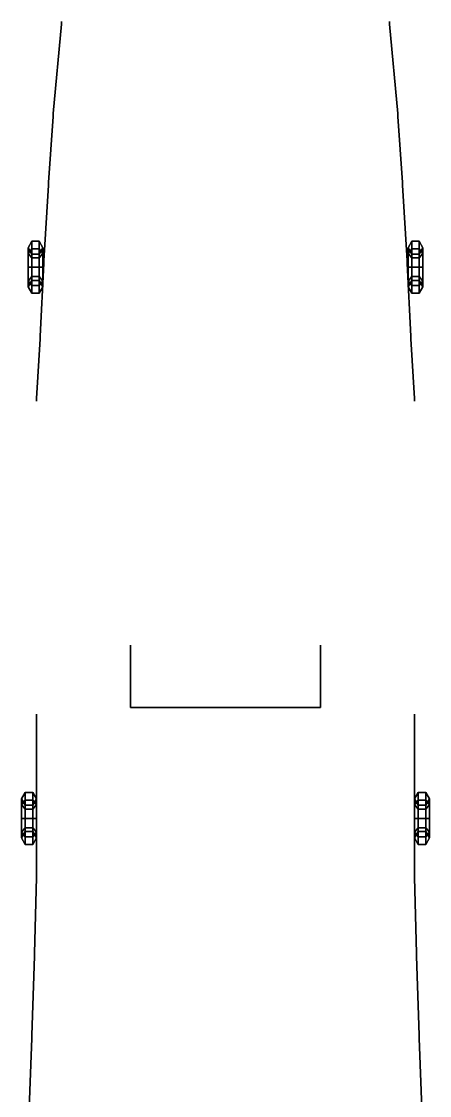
# Model space of a CAD drawing. Extents: x -2.2 to 2.2, y -14 to 9.3.
# Drawn here: x -2.19 to 2.19, y -2.19 to 9.35 of the extents above; entities that cross this region are included whole.
import ezdxf

# ---------------------------------------------------------------- set-up
doc = ezdxf.new("R2010")
doc.units = 0
doc.layers.add('RAILINGS', color=6, linetype='CONTINUOUS')
doc.layers.add('RING', color=1, linetype='CONTINUOUS')

msp = doc.modelspace()

# ---------------------------------------------------------------- linework, layer by layer
at = {"layer": 'RAILINGS'}
for points in [[(-1.76, 9.35, 1.77), (-1.76, 9.32, 1.77), (-1.76, 9.32, 2.51), (-1.76, 9.35, 2.51)], [(-1.76, 9.35, 2.51), (-1.76, 9.32, 2.51), (-1.76, 9.32, 1.77), (-1.76, 9.35, 1.77)], [(1.76, 9.35, 1.77), (1.76, 9.32, 1.77), (1.76, 9.32, 2.51), (1.76, 9.35, 2.51)], [(1.76, 9.35, 2.51), (1.76, 9.32, 2.51), (1.76, 9.32, 1.77), (1.76, 9.35, 1.77)], [(-1.85, 8.36, 2.48), (-1.85, 8.36, 2.45), (-1.76, 9.32, 2.48), (-1.76, 9.32, 2.51)], [(-1.76, 9.32, 2.51), (-1.76, 9.32, 2.48), (-1.85, 8.36, 2.45), (-1.85, 8.36, 2.48)], [(1.85, 8.36, 2.48), (1.85, 8.36, 2.45), (1.76, 9.32, 2.48), (1.76, 9.32, 2.51)], [(1.76, 9.32, 2.51), (1.76, 9.32, 2.48), (1.85, 8.36, 2.45), (1.85, 8.36, 2.48)], [(-1.9, 7.62, 2.47), (-1.9, 7.62, 2.44), (-1.85, 8.33, 2.45), (-1.85, 8.33, 2.48)], [(-1.85, 8.33, 2.48), (-1.85, 8.33, 2.45), (-1.9, 7.62, 2.44), (-1.9, 7.62, 2.47)], [(-1.85, 8.36, 2.48), (-1.85, 8.33, 2.48), (-1.85, 8.33, 1.74), (-1.85, 8.36, 1.74)], [(-1.85, 8.36, 1.74), (-1.85, 8.33, 1.74), (-1.85, 8.33, 2.48), (-1.85, 8.36, 2.48)], [(1.85, 8.36, 2.48), (1.85, 8.33, 2.48), (1.85, 8.33, 1.74), (1.85, 8.36, 1.74)], [(1.85, 8.36, 1.74), (1.85, 8.33, 1.74), (1.85, 8.33, 2.48), (1.85, 8.36, 2.48)], [(1.9, 7.62, 2.47), (1.9, 7.62, 2.44), (1.85, 8.33, 2.45), (1.85, 8.33, 2.48)], [(1.85, 8.33, 2.48), (1.85, 8.33, 2.45), (1.9, 7.62, 2.44), (1.9, 7.62, 2.47)], [(-1.9, 7.62, 2.47), (-1.9, 7.59, 2.47), (-1.9, 7.59, 1.71), (-1.9, 7.62, 1.71)], [(-1.9, 7.62, 1.71), (-1.9, 7.59, 1.71), (-1.9, 7.59, 2.47), (-1.9, 7.62, 2.47)], [(1.9, 7.62, 2.47), (1.9, 7.59, 2.47), (1.9, 7.59, 1.71), (1.9, 7.62, 1.71)], [(1.9, 7.62, 1.71), (1.9, 7.59, 1.71), (1.9, 7.59, 2.47), (1.9, 7.62, 2.47)], [(-1.9, 7.59, 2.47), (-1.9, 7.59, 2.44), (-1.95, 6.78, 2.44), (-1.95, 6.78, 2.47)], [(-1.95, 6.78, 2.47), (-1.95, 6.78, 2.44), (-1.9, 7.59, 2.44), (-1.9, 7.59, 2.47)], [(1.9, 7.59, 2.47), (1.9, 7.59, 2.44), (1.95, 6.78, 2.44), (1.95, 6.78, 2.47)], [(1.95, 6.78, 2.47), (1.95, 6.78, 2.44), (1.9, 7.59, 2.44), (1.9, 7.59, 2.47)], [(-1.99, 5.97, 2.47), (-1.99, 5.97, 2.44), (-1.95, 6.75, 2.44), (-1.95, 6.75, 2.47)], [(-1.95, 6.75, 2.47), (-1.95, 6.75, 2.44), (-1.99, 5.97, 2.44), (-1.99, 5.97, 2.47)], [(-1.95, 6.78, 2.47), (-1.95, 6.75, 2.47), (-1.95, 6.75, 1.69), (-1.95, 6.78, 1.69)], [(-1.95, 6.78, 1.69), (-1.95, 6.75, 1.69), (-1.95, 6.75, 2.47), (-1.95, 6.78, 2.47)], [(1.95, 6.78, 2.47), (1.95, 6.75, 2.47), (1.95, 6.75, 1.69), (1.95, 6.78, 1.69)], [(1.95, 6.78, 1.69), (1.95, 6.75, 1.69), (1.95, 6.75, 2.47), (1.95, 6.78, 2.47)], [(1.99, 5.97, 2.47), (1.99, 5.97, 2.44), (1.95, 6.75, 2.44), (1.95, 6.75, 2.47)], [(1.95, 6.75, 2.47), (1.95, 6.75, 2.44), (1.99, 5.97, 2.44), (1.99, 5.97, 2.47)], [(-1.99, 5.94, 2.47), (-1.99, 5.94, 2.44), (-2.03, 5.3, 2.45), (-2.03, 5.3, 2.48)], [(-2.03, 5.3, 2.48), (-2.03, 5.3, 2.45), (-1.99, 5.94, 2.44), (-1.99, 5.94, 2.47)], [(-1.99, 5.97, 1.65), (-1.99, 5.94, 1.65), (-1.99, 5.94, 2.47), (-1.99, 5.97, 2.47)], [(-1.99, 5.97, 2.47), (-1.99, 5.94, 2.47), (-1.99, 5.94, 1.65), (-1.99, 5.97, 1.65)], [(1.99, 5.97, 1.65), (1.99, 5.94, 1.65), (1.99, 5.94, 2.47), (1.99, 5.97, 2.47)], [(1.99, 5.97, 2.47), (1.99, 5.94, 2.47), (1.99, 5.94, 1.65), (1.99, 5.97, 1.65)], [(1.99, 5.94, 2.47), (1.99, 5.94, 2.44), (2.03, 5.3, 2.45), (2.03, 5.3, 2.48)], [(2.03, 5.3, 2.48), (2.03, 5.3, 2.45), (1.99, 5.94, 2.44), (1.99, 5.94, 2.47)], [(-2.03, 5.3, 1.62), (-2.03, 5.27, 1.62), (-2.03, 5.27, 2.48), (-2.03, 5.3, 2.48)], [(-2.03, 5.3, 2.48), (-2.03, 5.27, 2.48), (-2.03, 5.27, 1.62), (-2.03, 5.3, 1.62)], [(2.03, 5.3, 1.62), (2.03, 5.27, 1.62), (2.03, 5.27, 2.48), (2.03, 5.3, 2.48)], [(2.03, 5.3, 2.48), (2.03, 5.27, 2.48), (2.03, 5.27, 1.62), (2.03, 5.3, 1.62)], [(-1.02, 2.65, 3.29), (-1.02, 2.62, 3.29), (-1.02, 2.62, 3.77), (-1.02, 2.65, 3.77)], [(-1.02, 2.65, 3.77), (-1.02, 2.62, 3.77), (-1.02, 2.62, 3.29), (-1.02, 2.65, 3.29)], [(-1.02, 2.63, 2.67), (-1.02, 2.63, 2.64), (-1.02, 2.01, 2.64), (-1.02, 2.01, 2.67)], [(-1.02, 2.01, 2.67), (-1.02, 2.01, 2.64), (-1.02, 2.63, 2.64), (-1.02, 2.63, 2.67)], [(-1.02, 2.62, 3.77), (-1.02, 2.62, 3.74), (-1.02, 2.01, 3.74), (-1.02, 2.01, 3.77)], [(-1.02, 2.01, 3.77), (-1.02, 2.01, 3.74), (-1.02, 2.62, 3.74), (-1.02, 2.62, 3.77)], [(-1.02, 2.6, 3.29), (-1.02, 2.6, 3.26), (-1.02, 2.01, 3.26), (-1.02, 2.01, 3.29)], [(-1.02, 2.01, 3.29), (-1.02, 2.01, 3.26), (-1.02, 2.6, 3.26), (-1.02, 2.6, 3.29)], [(1.02, 2.65, 3.29), (1.02, 2.62, 3.29), (1.02, 2.62, 3.77), (1.02, 2.65, 3.77)], [(1.02, 2.65, 3.77), (1.02, 2.62, 3.77), (1.02, 2.62, 3.29), (1.02, 2.65, 3.29)], [(1.02, 2.63, 2.67), (1.02, 2.63, 2.64), (1.02, 2.01, 2.64), (1.02, 2.01, 2.67)], [(1.02, 2.01, 2.67), (1.02, 2.01, 2.64), (1.02, 2.63, 2.64), (1.02, 2.63, 2.67)], [(1.02, 2.62, 3.77), (1.02, 2.62, 3.74), (1.02, 2.01, 3.74), (1.02, 2.01, 3.77)], [(1.02, 2.01, 3.77), (1.02, 2.01, 3.74), (1.02, 2.62, 3.74), (1.02, 2.62, 3.77)], [(1.02, 2.6, 3.29), (1.02, 2.6, 3.26), (1.02, 2.01, 3.26), (1.02, 2.01, 3.29)], [(1.02, 2.01, 3.29), (1.02, 2.01, 3.26), (1.02, 2.6, 3.26), (1.02, 2.6, 3.29)], [(-1.02, 2.01, 3.77), (-1.02, 1.98, 3.77), (-1.02, 1.98, 2.28), (-1.02, 2.01, 2.28)], [(-1.02, 2.01, 2.28), (-1.02, 1.98, 2.28), (-1.02, 1.98, 3.77), (-1.02, 2.01, 3.77)], [(-1.02, 1.98, 3.77), (-1.02, 1.98, 3.74), (1.02, 1.98, 3.74), (1.02, 1.98, 3.77)], [(1.02, 1.98, 3.77), (1.02, 1.98, 3.74), (-1.02, 1.98, 3.74), (-1.02, 1.98, 3.77)], [(1.02, 1.98, 3.29), (1.02, 1.98, 3.26), (-1.02, 1.98, 3.26), (-1.02, 1.98, 3.29)], [(-1.02, 1.98, 3.29), (-1.02, 1.98, 3.26), (1.02, 1.98, 3.26), (1.02, 1.98, 3.29)], [(-1.02, 1.98, 2.67), (-1.02, 1.98, 2.64), (1.02, 1.98, 2.64), (1.02, 1.98, 2.67)], [(1.02, 1.98, 2.67), (1.02, 1.98, 2.64), (-1.02, 1.98, 2.64), (-1.02, 1.98, 2.67)], [(1.02, 2.01, 3.77), (1.02, 1.98, 3.77), (1.02, 1.98, 2.28), (1.02, 2.01, 2.28)], [(1.02, 2.01, 2.28), (1.02, 1.98, 2.28), (1.02, 1.98, 3.77), (1.02, 2.01, 3.77)], [(-2.03, 1.91, 2.41), (-2.03, 1.88, 2.41), (-2.03, 1.88, 1.62), (-2.03, 1.91, 1.62)], [(-2.03, 1.91, 1.62), (-2.03, 1.88, 1.62), (-2.03, 1.88, 2.41), (-2.03, 1.91, 2.41)], [(-2.03, 1.04, 2.41), (-2.03, 1.04, 2.38), (-2.03, 1.88, 2.38), (-2.03, 1.88, 2.41)], [(-2.03, 1.88, 2.41), (-2.03, 1.88, 2.38), (-2.03, 1.04, 2.38), (-2.03, 1.04, 2.41)], [(2.03, 1.91, 2.41), (2.03, 1.88, 2.41), (2.03, 1.88, 1.62), (2.03, 1.91, 1.62)], [(2.03, 1.91, 1.62), (2.03, 1.88, 1.62), (2.03, 1.88, 2.41), (2.03, 1.91, 2.41)], [(2.03, 1.04, 2.41), (2.03, 1.04, 2.38), (2.03, 1.88, 2.38), (2.03, 1.88, 2.41)], [(2.03, 1.88, 2.41), (2.03, 1.88, 2.38), (2.03, 1.04, 2.38), (2.03, 1.04, 2.41)], [(-2.03, 1.04, 1.62), (-2.03, 1.01, 1.62), (-2.03, 1.01, 2.41), (-2.03, 1.04, 2.41)], [(-2.03, 1.04, 2.41), (-2.03, 1.01, 2.41), (-2.03, 1.01, 1.62), (-2.03, 1.04, 1.62)], [(2.03, 1.04, 1.62), (2.03, 1.01, 1.62), (2.03, 1.01, 2.41), (2.03, 1.04, 2.41)], [(2.03, 1.04, 2.41), (2.03, 1.01, 2.41), (2.03, 1.01, 1.62), (2.03, 1.04, 1.62)], [(-2.03, 1.01, 2.41), (-2.03, 1.01, 2.38), (-2.03, 0.19, 2.36), (-2.03, 0.19, 2.39)], [(-2.03, 0.19, 2.39), (-2.03, 0.19, 2.36), (-2.03, 1.01, 2.38), (-2.03, 1.01, 2.41)], [(2.03, 1.01, 2.41), (2.03, 1.01, 2.38), (2.03, 0.19, 2.36), (2.03, 0.19, 2.39)], [(2.03, 0.19, 2.39), (2.03, 0.19, 2.36), (2.03, 1.01, 2.38), (2.03, 1.01, 2.41)], [(-2.05, -0.66, 2.37), (-2.05, -0.66, 2.34), (-2.03, 0.16, 2.36), (-2.03, 0.16, 2.39)], [(-2.03, 0.16, 2.39), (-2.03, 0.16, 2.36), (-2.05, -0.66, 2.34), (-2.05, -0.66, 2.37)], [(-2.03, 0.19, 2.39), (-2.03, 0.16, 2.39), (-2.03, 0.16, 1.62), (-2.03, 0.19, 1.62)], [(-2.03, 0.19, 1.62), (-2.03, 0.16, 1.62), (-2.03, 0.16, 2.39), (-2.03, 0.19, 2.39)], [(2.03, 0.19, 2.39), (2.03, 0.16, 2.39), (2.03, 0.16, 1.62), (2.03, 0.19, 1.62)], [(2.03, 0.19, 1.62), (2.03, 0.16, 1.62), (2.03, 0.16, 2.39), (2.03, 0.19, 2.39)], [(2.05, -0.66, 2.37), (2.05, -0.66, 2.34), (2.03, 0.16, 2.36), (2.03, 0.16, 2.39)], [(2.03, 0.16, 2.39), (2.03, 0.16, 2.36), (2.05, -0.66, 2.34), (2.05, -0.66, 2.37)], [(-2.05, -0.69, 2.37), (-2.05, -0.69, 2.34), (-2.08, -1.54, 2.34), (-2.08, -1.54, 2.37)], [(-2.08, -1.54, 2.37), (-2.08, -1.54, 2.34), (-2.05, -0.69, 2.34), (-2.05, -0.69, 2.37)], [(-2.05, -0.66, 1.62), (-2.05, -0.69, 1.62), (-2.05, -0.69, 2.37), (-2.05, -0.66, 2.37)], [(-2.05, -0.66, 2.37), (-2.05, -0.69, 2.37), (-2.05, -0.69, 1.62), (-2.05, -0.66, 1.62)], [(2.05, -0.66, 1.62), (2.05, -0.69, 1.62), (2.05, -0.69, 2.37), (2.05, -0.66, 2.37)], [(2.05, -0.66, 2.37), (2.05, -0.69, 2.37), (2.05, -0.69, 1.62), (2.05, -0.66, 1.62)], [(2.05, -0.69, 2.37), (2.05, -0.69, 2.34), (2.08, -1.54, 2.34), (2.08, -1.54, 2.37)], [(2.08, -1.54, 2.37), (2.08, -1.54, 2.34), (2.05, -0.69, 2.34), (2.05, -0.69, 2.37)], [(-2.11, -2.42, 2.36), (-2.11, -2.42, 2.33), (-2.08, -1.57, 2.34), (-2.08, -1.57, 2.37)], [(-2.08, -1.57, 2.37), (-2.08, -1.57, 2.34), (-2.11, -2.42, 2.33), (-2.11, -2.42, 2.36)], [(-2.08, -1.54, 2.37), (-2.08, -1.57, 2.37), (-2.08, -1.57, 1.62), (-2.08, -1.54, 1.62)], [(-2.08, -1.54, 1.62), (-2.08, -1.57, 1.62), (-2.08, -1.57, 2.37), (-2.08, -1.54, 2.37)], [(2.08, -1.54, 2.37), (2.08, -1.57, 2.37), (2.08, -1.57, 1.62), (2.08, -1.54, 1.62)], [(2.08, -1.54, 1.62), (2.08, -1.57, 1.62), (2.08, -1.57, 2.37), (2.08, -1.54, 2.37)], [(2.11, -2.42, 2.36), (2.11, -2.42, 2.33), (2.08, -1.57, 2.34), (2.08, -1.57, 2.37)], [(2.08, -1.57, 2.37), (2.08, -1.57, 2.34), (2.11, -2.42, 2.33), (2.11, -2.42, 2.36)]]:
    msp.add_3dface(points, dxfattribs=at)
at = {"layer": 'RING'}
for points in [[(-2.08, 6.907, 1.873), (-2.12, 6.858, 1.922), (-2.12, 6.92, 2.07), (-2.08, 6.989, 2.07)], [(-2.08, 6.989, 2.07), (-2.12, 6.92, 2.07), (-2.12, 6.858, 2.218), (-2.08, 6.907, 2.267)], [(-2, 6.907, 1.873), (-2.08, 6.907, 1.873), (-2.08, 6.989, 2.07), (-2, 6.989, 2.07)], [(-2, 6.989, 2.07), (-2.08, 6.989, 2.07), (-2.08, 6.907, 2.267), (-2, 6.907, 2.267)], [(-1.96, 6.858, 1.922), (-2, 6.907, 1.873), (-2, 6.989, 2.07), (-1.96, 6.92, 2.07)], [(-1.96, 6.92, 2.07), (-2, 6.989, 2.07), (-2, 6.907, 2.267), (-1.96, 6.858, 2.218)], [(2, 6.907, 1.873), (1.96, 6.858, 1.922), (1.96, 6.92, 2.07), (2, 6.989, 2.07)], [(2, 6.989, 2.07), (1.96, 6.92, 2.07), (1.96, 6.858, 2.218), (2, 6.907, 2.267)], [(2.08, 6.907, 1.873), (2, 6.907, 1.873), (2, 6.989, 2.07), (2.08, 6.989, 2.07)], [(2.08, 6.989, 2.07), (2, 6.989, 2.07), (2, 6.907, 2.267), (2.08, 6.907, 2.267)], [(2.12, 6.858, 1.922), (2.08, 6.907, 1.873), (2.08, 6.989, 2.07), (2.12, 6.92, 2.07)], [(2.12, 6.92, 2.07), (2.08, 6.989, 2.07), (2.08, 6.907, 2.267), (2.12, 6.858, 2.218)], [(-2.12, 6.858, 1.922), (-2.08, 6.81, 1.97), (-2.08, 6.851, 2.07), (-2.12, 6.92, 2.07)], [(-2.12, 6.92, 2.07), (-2.08, 6.851, 2.07), (-2.08, 6.81, 2.17), (-2.12, 6.858, 2.218)], [(-2.08, 6.71, 1.791), (-2.12, 6.71, 1.86), (-2.12, 6.858, 1.922), (-2.08, 6.907, 1.873)], [(-2.08, 6.907, 2.267), (-2.12, 6.858, 2.218), (-2.12, 6.71, 2.28), (-2.08, 6.71, 2.349)], [(-2.12, 6.71, 1.86), (-2.08, 6.71, 1.929), (-2.08, 6.81, 1.97), (-2.12, 6.858, 1.922)], [(-2.12, 6.858, 2.218), (-2.08, 6.81, 2.17), (-2.08, 6.71, 2.211), (-2.12, 6.71, 2.28)], [(-2, 6.71, 1.791), (-2.08, 6.71, 1.791), (-2.08, 6.907, 1.873), (-2, 6.907, 1.873)], [(-2, 6.907, 2.267), (-2.08, 6.907, 2.267), (-2.08, 6.71, 2.349), (-2, 6.71, 2.349)], [(-2.08, 6.81, 1.97), (-2, 6.81, 1.97), (-2, 6.851, 2.07), (-2.08, 6.851, 2.07)], [(-2.08, 6.851, 2.07), (-2, 6.851, 2.07), (-2, 6.81, 2.17), (-2.08, 6.81, 2.17)], [(-2.08, 6.71, 1.929), (-2, 6.71, 1.929), (-2, 6.81, 1.97), (-2.08, 6.81, 1.97)], [(-2.08, 6.81, 2.17), (-2, 6.81, 2.17), (-2, 6.71, 2.211), (-2.08, 6.71, 2.211)], [(-2, 6.81, 1.97), (-1.96, 6.858, 1.922), (-1.96, 6.92, 2.07), (-2, 6.851, 2.07)], [(-2, 6.851, 2.07), (-1.96, 6.92, 2.07), (-1.96, 6.858, 2.218), (-2, 6.81, 2.17)], [(-1.96, 6.71, 1.86), (-2, 6.71, 1.791), (-2, 6.907, 1.873), (-1.96, 6.858, 1.922)], [(-1.96, 6.858, 2.218), (-2, 6.907, 2.267), (-2, 6.71, 2.349), (-1.96, 6.71, 2.28)], [(-2, 6.71, 1.929), (-1.96, 6.71, 1.86), (-1.96, 6.858, 1.922), (-2, 6.81, 1.97)], [(-2, 6.81, 2.17), (-1.96, 6.858, 2.218), (-1.96, 6.71, 2.28), (-2, 6.71, 2.211)], [(1.96, 6.858, 1.922), (2, 6.81, 1.97), (2, 6.851, 2.07), (1.96, 6.92, 2.07)], [(1.96, 6.92, 2.07), (2, 6.851, 2.07), (2, 6.81, 2.17), (1.96, 6.858, 2.218)], [(2, 6.71, 1.791), (1.96, 6.71, 1.86), (1.96, 6.858, 1.922), (2, 6.907, 1.873)], [(2, 6.907, 2.267), (1.96, 6.858, 2.218), (1.96, 6.71, 2.28), (2, 6.71, 2.349)], [(1.96, 6.71, 1.86), (2, 6.71, 1.929), (2, 6.81, 1.97), (1.96, 6.858, 1.922)], [(1.96, 6.858, 2.218), (2, 6.81, 2.17), (2, 6.71, 2.211), (1.96, 6.71, 2.28)], [(2.08, 6.71, 1.791), (2, 6.71, 1.791), (2, 6.907, 1.873), (2.08, 6.907, 1.873)], [(2.08, 6.907, 2.267), (2, 6.907, 2.267), (2, 6.71, 2.349), (2.08, 6.71, 2.349)], [(2, 6.81, 1.97), (2.08, 6.81, 1.97), (2.08, 6.851, 2.07), (2, 6.851, 2.07)], [(2, 6.851, 2.07), (2.08, 6.851, 2.07), (2.08, 6.81, 2.17), (2, 6.81, 2.17)], [(2, 6.71, 1.929), (2.08, 6.71, 1.929), (2.08, 6.81, 1.97), (2, 6.81, 1.97)], [(2, 6.81, 2.17), (2.08, 6.81, 2.17), (2.08, 6.71, 2.211), (2, 6.71, 2.211)], [(2.08, 6.81, 1.97), (2.12, 6.858, 1.922), (2.12, 6.92, 2.07), (2.08, 6.851, 2.07)], [(2.08, 6.851, 2.07), (2.12, 6.92, 2.07), (2.12, 6.858, 2.218), (2.08, 6.81, 2.17)], [(2.12, 6.71, 1.86), (2.08, 6.71, 1.791), (2.08, 6.907, 1.873), (2.12, 6.858, 1.922)], [(2.12, 6.858, 2.218), (2.08, 6.907, 2.267), (2.08, 6.71, 2.349), (2.12, 6.71, 2.28)], [(2.08, 6.71, 1.929), (2.12, 6.71, 1.86), (2.12, 6.858, 1.922), (2.08, 6.81, 1.97)], [(2.08, 6.81, 2.17), (2.12, 6.858, 2.218), (2.12, 6.71, 2.28), (2.08, 6.71, 2.211)], [(-2.12, 6.562, 1.922), (-2.08, 6.61, 1.97), (-2.08, 6.71, 1.929), (-2.12, 6.71, 1.86)], [(-2.08, 6.513, 1.873), (-2.12, 6.562, 1.922), (-2.12, 6.71, 1.86), (-2.08, 6.71, 1.791)], [(-2.12, 6.71, 2.28), (-2.08, 6.71, 2.211), (-2.08, 6.61, 2.17), (-2.12, 6.562, 2.218)], [(-2.08, 6.71, 2.349), (-2.12, 6.71, 2.28), (-2.12, 6.562, 2.218), (-2.08, 6.513, 2.267)], [(-2.08, 6.61, 1.97), (-2, 6.61, 1.97), (-2, 6.71, 1.929), (-2.08, 6.71, 1.929)], [(-2, 6.513, 1.873), (-2.08, 6.513, 1.873), (-2.08, 6.71, 1.791), (-2, 6.71, 1.791)], [(-2.08, 6.71, 2.211), (-2, 6.71, 2.211), (-2, 6.61, 2.17), (-2.08, 6.61, 2.17)], [(-2, 6.71, 2.349), (-2.08, 6.71, 2.349), (-2.08, 6.513, 2.267), (-2, 6.513, 2.267)], [(-2, 6.61, 1.97), (-1.96, 6.562, 1.922), (-1.96, 6.71, 1.86), (-2, 6.71, 1.929)], [(-1.96, 6.562, 1.922), (-2, 6.513, 1.873), (-2, 6.71, 1.791), (-1.96, 6.71, 1.86)], [(-2, 6.71, 2.211), (-1.96, 6.71, 2.28), (-1.96, 6.562, 2.218), (-2, 6.61, 2.17)], [(-1.96, 6.71, 2.28), (-2, 6.71, 2.349), (-2, 6.513, 2.267), (-1.96, 6.562, 2.218)], [(1.96, 6.562, 1.922), (2, 6.61, 1.97), (2, 6.71, 1.929), (1.96, 6.71, 1.86)], [(2, 6.513, 1.873), (1.96, 6.562, 1.922), (1.96, 6.71, 1.86), (2, 6.71, 1.791)], [(1.96, 6.71, 2.28), (2, 6.71, 2.211), (2, 6.61, 2.17), (1.96, 6.562, 2.218)], [(2, 6.71, 2.349), (1.96, 6.71, 2.28), (1.96, 6.562, 2.218), (2, 6.513, 2.267)], [(2, 6.61, 1.97), (2.08, 6.61, 1.97), (2.08, 6.71, 1.929), (2, 6.71, 1.929)], [(2.08, 6.513, 1.873), (2, 6.513, 1.873), (2, 6.71, 1.791), (2.08, 6.71, 1.791)], [(2, 6.71, 2.211), (2.08, 6.71, 2.211), (2.08, 6.61, 2.17), (2, 6.61, 2.17)], [(2.08, 6.71, 2.349), (2, 6.71, 2.349), (2, 6.513, 2.267), (2.08, 6.513, 2.267)], [(2.08, 6.61, 1.97), (2.12, 6.562, 1.922), (2.12, 6.71, 1.86), (2.08, 6.71, 1.929)], [(2.12, 6.562, 1.922), (2.08, 6.513, 1.873), (2.08, 6.71, 1.791), (2.12, 6.71, 1.86)], [(2.08, 6.71, 2.211), (2.12, 6.71, 2.28), (2.12, 6.562, 2.218), (2.08, 6.61, 2.17)], [(2.12, 6.71, 2.28), (2.08, 6.71, 2.349), (2.08, 6.513, 2.267), (2.12, 6.562, 2.218)], [(-2.12, 6.5, 2.07), (-2.08, 6.569, 2.07), (-2.08, 6.61, 1.97), (-2.12, 6.562, 1.922)], [(-2.12, 6.562, 2.218), (-2.08, 6.61, 2.17), (-2.08, 6.569, 2.07), (-2.12, 6.5, 2.07)], [(-2.08, 6.569, 2.07), (-2, 6.569, 2.07), (-2, 6.61, 1.97), (-2.08, 6.61, 1.97)], [(-2.08, 6.61, 2.17), (-2, 6.61, 2.17), (-2, 6.569, 2.07), (-2.08, 6.569, 2.07)], [(-2, 6.569, 2.07), (-1.96, 6.5, 2.07), (-1.96, 6.562, 1.922), (-2, 6.61, 1.97)], [(-2, 6.61, 2.17), (-1.96, 6.562, 2.218), (-1.96, 6.5, 2.07), (-2, 6.569, 2.07)], [(1.96, 6.5, 2.07), (2, 6.569, 2.07), (2, 6.61, 1.97), (1.96, 6.562, 1.922)], [(1.96, 6.562, 2.218), (2, 6.61, 2.17), (2, 6.569, 2.07), (1.96, 6.5, 2.07)], [(2, 6.569, 2.07), (2.08, 6.569, 2.07), (2.08, 6.61, 1.97), (2, 6.61, 1.97)], [(2, 6.61, 2.17), (2.08, 6.61, 2.17), (2.08, 6.569, 2.07), (2, 6.569, 2.07)], [(2.08, 6.569, 2.07), (2.12, 6.5, 2.07), (2.12, 6.562, 1.922), (2.08, 6.61, 1.97)], [(2.08, 6.61, 2.17), (2.12, 6.562, 2.218), (2.12, 6.5, 2.07), (2.08, 6.569, 2.07)], [(-2.08, 6.431, 2.07), (-2.12, 6.5, 2.07), (-2.12, 6.562, 1.922), (-2.08, 6.513, 1.873)], [(-2.08, 6.513, 2.267), (-2.12, 6.562, 2.218), (-2.12, 6.5, 2.07), (-2.08, 6.431, 2.07)], [(-2, 6.431, 2.07), (-2.08, 6.431, 2.07), (-2.08, 6.513, 1.873), (-2, 6.513, 1.873)], [(-2, 6.513, 2.267), (-2.08, 6.513, 2.267), (-2.08, 6.431, 2.07), (-2, 6.431, 2.07)], [(-1.96, 6.5, 2.07), (-2, 6.431, 2.07), (-2, 6.513, 1.873), (-1.96, 6.562, 1.922)], [(-1.96, 6.562, 2.218), (-2, 6.513, 2.267), (-2, 6.431, 2.07), (-1.96, 6.5, 2.07)], [(2, 6.431, 2.07), (1.96, 6.5, 2.07), (1.96, 6.562, 1.922), (2, 6.513, 1.873)], [(2, 6.513, 2.267), (1.96, 6.562, 2.218), (1.96, 6.5, 2.07), (2, 6.431, 2.07)], [(2.08, 6.431, 2.07), (2, 6.431, 2.07), (2, 6.513, 1.873), (2.08, 6.513, 1.873)], [(2.08, 6.513, 2.267), (2, 6.513, 2.267), (2, 6.431, 2.07), (2.08, 6.431, 2.07)], [(2.12, 6.5, 2.07), (2.08, 6.431, 2.07), (2.08, 6.513, 1.873), (2.12, 6.562, 1.922)], [(2.12, 6.562, 2.218), (2.08, 6.513, 2.267), (2.08, 6.431, 2.07), (2.12, 6.5, 2.07)], [(-2.15, 0.987, 1.873), (-2.19, 0.938, 1.922), (-2.19, 1, 2.07), (-2.15, 1.069, 2.07)], [(-2.15, 1.069, 2.07), (-2.19, 1, 2.07), (-2.19, 0.938, 2.218), (-2.15, 0.987, 2.267)], [(-2.07, 0.987, 1.873), (-2.15, 0.987, 1.873), (-2.15, 1.069, 2.07), (-2.07, 1.069, 2.07)], [(-2.07, 1.069, 2.07), (-2.15, 1.069, 2.07), (-2.15, 0.987, 2.267), (-2.07, 0.987, 2.267)], [(-2.03, 0.938, 1.922), (-2.07, 0.987, 1.873), (-2.07, 1.069, 2.07), (-2.03, 1, 2.07)], [(-2.03, 1, 2.07), (-2.07, 1.069, 2.07), (-2.07, 0.987, 2.267), (-2.03, 0.938, 2.218)], [(2.07, 0.987, 1.873), (2.03, 0.938, 1.922), (2.03, 1, 2.07), (2.07, 1.069, 2.07)], [(2.07, 1.069, 2.07), (2.03, 1, 2.07), (2.03, 0.938, 2.218), (2.07, 0.987, 2.267)], [(2.15, 0.987, 1.873), (2.07, 0.987, 1.873), (2.07, 1.069, 2.07), (2.15, 1.069, 2.07)], [(2.15, 1.069, 2.07), (2.07, 1.069, 2.07), (2.07, 0.987, 2.267), (2.15, 0.987, 2.267)], [(2.19, 0.938, 1.922), (2.15, 0.987, 1.873), (2.15, 1.069, 2.07), (2.19, 1, 2.07)], [(2.19, 1, 2.07), (2.15, 1.069, 2.07), (2.15, 0.987, 2.267), (2.19, 0.938, 2.218)], [(-2.19, 0.938, 1.922), (-2.15, 0.89, 1.97), (-2.15, 0.931, 2.07), (-2.19, 1, 2.07)], [(-2.19, 1, 2.07), (-2.15, 0.931, 2.07), (-2.15, 0.89, 2.17), (-2.19, 0.938, 2.218)], [(-2.15, 0.79, 1.791), (-2.19, 0.79, 1.86), (-2.19, 0.938, 1.922), (-2.15, 0.987, 1.873)], [(-2.15, 0.987, 2.267), (-2.19, 0.938, 2.218), (-2.19, 0.79, 2.28), (-2.15, 0.79, 2.349)], [(-2.19, 0.79, 1.86), (-2.15, 0.79, 1.929), (-2.15, 0.89, 1.97), (-2.19, 0.938, 1.922)], [(-2.19, 0.938, 2.218), (-2.15, 0.89, 2.17), (-2.15, 0.79, 2.211), (-2.19, 0.79, 2.28)], [(-2.07, 0.79, 1.791), (-2.15, 0.79, 1.791), (-2.15, 0.987, 1.873), (-2.07, 0.987, 1.873)], [(-2.07, 0.987, 2.267), (-2.15, 0.987, 2.267), (-2.15, 0.79, 2.349), (-2.07, 0.79, 2.349)], [(-2.15, 0.89, 1.97), (-2.07, 0.89, 1.97), (-2.07, 0.931, 2.07), (-2.15, 0.931, 2.07)], [(-2.15, 0.931, 2.07), (-2.07, 0.931, 2.07), (-2.07, 0.89, 2.17), (-2.15, 0.89, 2.17)], [(-2.07, 0.89, 1.97), (-2.03, 0.938, 1.922), (-2.03, 1, 2.07), (-2.07, 0.931, 2.07)], [(-2.07, 0.931, 2.07), (-2.03, 1, 2.07), (-2.03, 0.938, 2.218), (-2.07, 0.89, 2.17)], [(-2.03, 0.79, 1.86), (-2.07, 0.79, 1.791), (-2.07, 0.987, 1.873), (-2.03, 0.938, 1.922)], [(-2.03, 0.938, 2.218), (-2.07, 0.987, 2.267), (-2.07, 0.79, 2.349), (-2.03, 0.79, 2.28)], [(-2.07, 0.79, 1.929), (-2.03, 0.79, 1.86), (-2.03, 0.938, 1.922), (-2.07, 0.89, 1.97)], [(-2.07, 0.89, 2.17), (-2.03, 0.938, 2.218), (-2.03, 0.79, 2.28), (-2.07, 0.79, 2.211)], [(2.03, 0.938, 1.922), (2.07, 0.89, 1.97), (2.07, 0.931, 2.07), (2.03, 1, 2.07)], [(2.03, 1, 2.07), (2.07, 0.931, 2.07), (2.07, 0.89, 2.17), (2.03, 0.938, 2.218)], [(2.07, 0.79, 1.791), (2.03, 0.79, 1.86), (2.03, 0.938, 1.922), (2.07, 0.987, 1.873)], [(2.07, 0.987, 2.267), (2.03, 0.938, 2.218), (2.03, 0.79, 2.28), (2.07, 0.79, 2.349)], [(2.03, 0.79, 1.86), (2.07, 0.79, 1.929), (2.07, 0.89, 1.97), (2.03, 0.938, 1.922)], [(2.03, 0.938, 2.218), (2.07, 0.89, 2.17), (2.07, 0.79, 2.211), (2.03, 0.79, 2.28)], [(2.15, 0.79, 1.791), (2.07, 0.79, 1.791), (2.07, 0.987, 1.873), (2.15, 0.987, 1.873)], [(2.15, 0.987, 2.267), (2.07, 0.987, 2.267), (2.07, 0.79, 2.349), (2.15, 0.79, 2.349)], [(2.07, 0.89, 1.97), (2.15, 0.89, 1.97), (2.15, 0.931, 2.07), (2.07, 0.931, 2.07)], [(2.07, 0.931, 2.07), (2.15, 0.931, 2.07), (2.15, 0.89, 2.17), (2.07, 0.89, 2.17)], [(2.15, 0.89, 1.97), (2.19, 0.938, 1.922), (2.19, 1, 2.07), (2.15, 0.931, 2.07)], [(2.15, 0.931, 2.07), (2.19, 1, 2.07), (2.19, 0.938, 2.218), (2.15, 0.89, 2.17)], [(2.19, 0.79, 1.86), (2.15, 0.79, 1.791), (2.15, 0.987, 1.873), (2.19, 0.938, 1.922)], [(2.19, 0.938, 2.218), (2.15, 0.987, 2.267), (2.15, 0.79, 2.349), (2.19, 0.79, 2.28)], [(2.15, 0.79, 1.929), (2.19, 0.79, 1.86), (2.19, 0.938, 1.922), (2.15, 0.89, 1.97)], [(2.15, 0.89, 2.17), (2.19, 0.938, 2.218), (2.19, 0.79, 2.28), (2.15, 0.79, 2.211)], [(-2.15, 0.79, 1.929), (-2.07, 0.79, 1.929), (-2.07, 0.89, 1.97), (-2.15, 0.89, 1.97)], [(-2.15, 0.89, 2.17), (-2.07, 0.89, 2.17), (-2.07, 0.79, 2.211), (-2.15, 0.79, 2.211)], [(2.07, 0.79, 1.929), (2.15, 0.79, 1.929), (2.15, 0.89, 1.97), (2.07, 0.89, 1.97)], [(2.07, 0.89, 2.17), (2.15, 0.89, 2.17), (2.15, 0.79, 2.211), (2.07, 0.79, 2.211)], [(-2.19, 0.642, 1.922), (-2.15, 0.69, 1.97), (-2.15, 0.79, 1.929), (-2.19, 0.79, 1.86)], [(-2.15, 0.593, 1.873), (-2.19, 0.642, 1.922), (-2.19, 0.79, 1.86), (-2.15, 0.79, 1.791)], [(-2.19, 0.79, 2.28), (-2.15, 0.79, 2.211), (-2.15, 0.69, 2.17), (-2.19, 0.642, 2.218)], [(-2.15, 0.79, 2.349), (-2.19, 0.79, 2.28), (-2.19, 0.642, 2.218), (-2.15, 0.593, 2.267)], [(-2.15, 0.69, 1.97), (-2.07, 0.69, 1.97), (-2.07, 0.79, 1.929), (-2.15, 0.79, 1.929)], [(-2.07, 0.593, 1.873), (-2.15, 0.593, 1.873), (-2.15, 0.79, 1.791), (-2.07, 0.79, 1.791)], [(-2.15, 0.79, 2.211), (-2.07, 0.79, 2.211), (-2.07, 0.69, 2.17), (-2.15, 0.69, 2.17)], [(-2.07, 0.79, 2.349), (-2.15, 0.79, 2.349), (-2.15, 0.593, 2.267), (-2.07, 0.593, 2.267)], [(-2.07, 0.69, 1.97), (-2.03, 0.642, 1.922), (-2.03, 0.79, 1.86), (-2.07, 0.79, 1.929)], [(-2.03, 0.642, 1.922), (-2.07, 0.593, 1.873), (-2.07, 0.79, 1.791), (-2.03, 0.79, 1.86)], [(-2.07, 0.79, 2.211), (-2.03, 0.79, 2.28), (-2.03, 0.642, 2.218), (-2.07, 0.69, 2.17)], [(-2.03, 0.79, 2.28), (-2.07, 0.79, 2.349), (-2.07, 0.593, 2.267), (-2.03, 0.642, 2.218)], [(2.03, 0.642, 1.922), (2.07, 0.69, 1.97), (2.07, 0.79, 1.929), (2.03, 0.79, 1.86)], [(2.07, 0.593, 1.873), (2.03, 0.642, 1.922), (2.03, 0.79, 1.86), (2.07, 0.79, 1.791)], [(2.03, 0.79, 2.28), (2.07, 0.79, 2.211), (2.07, 0.69, 2.17), (2.03, 0.642, 2.218)], [(2.07, 0.79, 2.349), (2.03, 0.79, 2.28), (2.03, 0.642, 2.218), (2.07, 0.593, 2.267)], [(2.07, 0.69, 1.97), (2.15, 0.69, 1.97), (2.15, 0.79, 1.929), (2.07, 0.79, 1.929)], [(2.15, 0.593, 1.873), (2.07, 0.593, 1.873), (2.07, 0.79, 1.791), (2.15, 0.79, 1.791)], [(2.07, 0.79, 2.211), (2.15, 0.79, 2.211), (2.15, 0.69, 2.17), (2.07, 0.69, 2.17)], [(2.15, 0.79, 2.349), (2.07, 0.79, 2.349), (2.07, 0.593, 2.267), (2.15, 0.593, 2.267)], [(2.15, 0.69, 1.97), (2.19, 0.642, 1.922), (2.19, 0.79, 1.86), (2.15, 0.79, 1.929)], [(2.19, 0.642, 1.922), (2.15, 0.593, 1.873), (2.15, 0.79, 1.791), (2.19, 0.79, 1.86)], [(2.15, 0.79, 2.211), (2.19, 0.79, 2.28), (2.19, 0.642, 2.218), (2.15, 0.69, 2.17)], [(2.19, 0.79, 2.28), (2.15, 0.79, 2.349), (2.15, 0.593, 2.267), (2.19, 0.642, 2.218)], [(-2.19, 0.58, 2.07), (-2.15, 0.649, 2.07), (-2.15, 0.69, 1.97), (-2.19, 0.642, 1.922)], [(-2.19, 0.642, 2.218), (-2.15, 0.69, 2.17), (-2.15, 0.649, 2.07), (-2.19, 0.58, 2.07)], [(-2.15, 0.511, 2.07), (-2.19, 0.58, 2.07), (-2.19, 0.642, 1.922), (-2.15, 0.593, 1.873)], [(-2.15, 0.593, 2.267), (-2.19, 0.642, 2.218), (-2.19, 0.58, 2.07), (-2.15, 0.511, 2.07)], [(-2.15, 0.649, 2.07), (-2.07, 0.649, 2.07), (-2.07, 0.69, 1.97), (-2.15, 0.69, 1.97)], [(-2.15, 0.69, 2.17), (-2.07, 0.69, 2.17), (-2.07, 0.649, 2.07), (-2.15, 0.649, 2.07)], [(-2.07, 0.511, 2.07), (-2.15, 0.511, 2.07), (-2.15, 0.593, 1.873), (-2.07, 0.593, 1.873)], [(-2.07, 0.593, 2.267), (-2.15, 0.593, 2.267), (-2.15, 0.511, 2.07), (-2.07, 0.511, 2.07)], [(-2.07, 0.649, 2.07), (-2.03, 0.58, 2.07), (-2.03, 0.642, 1.922), (-2.07, 0.69, 1.97)], [(-2.07, 0.69, 2.17), (-2.03, 0.642, 2.218), (-2.03, 0.58, 2.07), (-2.07, 0.649, 2.07)], [(-2.03, 0.58, 2.07), (-2.07, 0.511, 2.07), (-2.07, 0.593, 1.873), (-2.03, 0.642, 1.922)], [(-2.03, 0.642, 2.218), (-2.07, 0.593, 2.267), (-2.07, 0.511, 2.07), (-2.03, 0.58, 2.07)], [(2.03, 0.58, 2.07), (2.07, 0.649, 2.07), (2.07, 0.69, 1.97), (2.03, 0.642, 1.922)], [(2.03, 0.642, 2.218), (2.07, 0.69, 2.17), (2.07, 0.649, 2.07), (2.03, 0.58, 2.07)], [(2.07, 0.511, 2.07), (2.03, 0.58, 2.07), (2.03, 0.642, 1.922), (2.07, 0.593, 1.873)], [(2.07, 0.593, 2.267), (2.03, 0.642, 2.218), (2.03, 0.58, 2.07), (2.07, 0.511, 2.07)], [(2.07, 0.649, 2.07), (2.15, 0.649, 2.07), (2.15, 0.69, 1.97), (2.07, 0.69, 1.97)], [(2.07, 0.69, 2.17), (2.15, 0.69, 2.17), (2.15, 0.649, 2.07), (2.07, 0.649, 2.07)], [(2.15, 0.511, 2.07), (2.07, 0.511, 2.07), (2.07, 0.593, 1.873), (2.15, 0.593, 1.873)], [(2.15, 0.593, 2.267), (2.07, 0.593, 2.267), (2.07, 0.511, 2.07), (2.15, 0.511, 2.07)], [(2.15, 0.649, 2.07), (2.19, 0.58, 2.07), (2.19, 0.642, 1.922), (2.15, 0.69, 1.97)], [(2.15, 0.69, 2.17), (2.19, 0.642, 2.218), (2.19, 0.58, 2.07), (2.15, 0.649, 2.07)], [(2.19, 0.58, 2.07), (2.15, 0.511, 2.07), (2.15, 0.593, 1.873), (2.19, 0.642, 1.922)], [(2.19, 0.642, 2.218), (2.15, 0.593, 2.267), (2.15, 0.511, 2.07), (2.19, 0.58, 2.07)]]:
    msp.add_3dface(points, dxfattribs=at)

doc.saveas('drawing.dxf')
